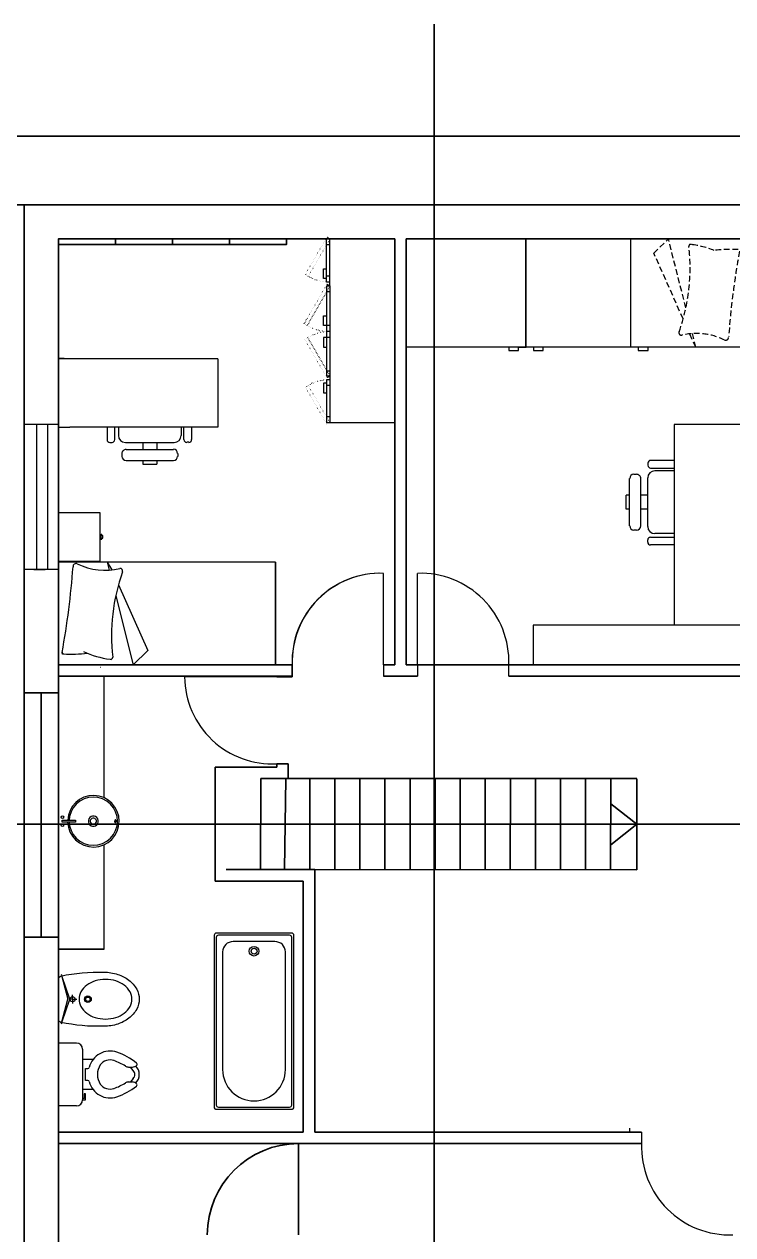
# Model space of a CAD drawing. Header units: inches. Extents: x -422522 to 22891, y -2973 to 414515.
# Drawn here: x 18668 to 19290, y 4354 to 5415 of the extents above; entities that cross this region are included whole.
import ezdxf

# ---------------------------------------------------------------- set-up
doc = ezdxf.new("R2010")
doc.units = ezdxf.units.IN
doc.header["$MEASUREMENT"] = 0
for name, pattern in [('DASHEDX2', [1.5, 1, -0.5]), ('DOT2', [0.125, 0, -0.125]), ('TRATTEGGIATA2', [9.525, 6.35, -3.175])]:
    doc.linetypes.add(name, pattern=pattern)
doc.layers.get('0').update_dxf_attribs({"lineweight": 25})
for name, color, linetype, lineweight in [('ARREDAMENTO', 8, 'Continuous', 18), ('ARREDI_attrezzature_furniture', 175, 'Continuous', 9), ('PORTE_finestre_doors_windows', 4, 'Continuous', 15)]:
    doc.layers.add(name, color=color, linetype=linetype, lineweight=lineweight)
doc.layers.add('ARREDI_attrezzature', color=175, linetype='Continuous')
doc.layers.add('PAVIMENTAZIONE', color=251, linetype='Continuous')
doc.styles.add('ARCH', font='txt')
doc.styles.get("Standard").update_dxf_attribs({"font": 'Arial.ttf'})
doc.dimstyles.get("Standard").update_dxf_attribs({"dimtxt": 15, "dimasz": 10, "dimexe": 10, "dimexo": 10, "dimgap": 5, "dimtad": 2, "dimtih": 1, "dimtoh": 1, "dimdec": 0, "dimzin": 0, "dimdsep": 46, "dimtxsty": 'Standard', "dimblk": 'OBLIQUE', "dimblk1": 'OBLIQUE', "dimblk2": 'OBLIQUE', "dimcen": 0.09, "dimdle": 10, "dimadec": 0, "dimazin": 0, "dimtfac": 1, "dimtdec": 0, "dimtofl": 0, "dimtmove": 0, "dimatfit": 3, "dimldrblk": 'OBLIQUE', "dimfxl": 1, "dimtolj": 1, "dimtzin": 0, "dimarcsym": 0})

# ---------------------------------------------------------------- blocks, each defined once
blk = doc.blocks.new('15PTOI06')
for p, q in [((8, 8.5), (8, -8.5)), ((11.5, 5), (8, 5)), ((9, 2), (9.765178, 2)), ((9, -2), (9, 2)), ((23.431562, 2.5), (24.727861, 2.5)), ((24.931034, 1.327586), (24.062054, 2.5)), ((9.765178, -2), (9, -2)), ((23.431562, -2.5), (24.690476, -2.5)), ((24.931034, -1.327586), (24.062054, -2.5)), ((11.5, -5), (8, -5)), ((8.5, -8), (8, -8)), ((9, -6.5), (8.5, -6.5)), ((8.5, -6.5), (8.5, -8)), ((9, -8.5), (9, -6.5)), ((8, -8.5), (9, -8.5))]:
    blk.add_line(p, q)
for centre, radius, start, end in [((6, 8.5), 2, 0, 90), ((17.25, 0.65), 7.210062, 71.816347, 166.116636), ((17.25, 0.65), 4.210062, 71.816347, 142.891702), ((12, -13.75), 19.534695, 57.937508, 70.559965), ((12, -13.75), 22.534695, 51.265418, 70.559965), ((9.765178, 2.5), 0.5, 270, 346.116636), ((19.118098, 0), 6.118098, 147.797266, 212.202734), ((23.431562, 4.5), 2, 237.937508, 270), ((24.727861, 4.5), 2, 270, 314.939898), ((23.666667, 0), 1.833333, 313.602819, 46.397181), ((23.166667, 0), 3.833333, 313.602819, 46.397181), ((25.787408, 3.438228), 0.5, 314.939898, 51.265418), ((9.765178, -2.5), 0.5, 13.883364, 90), ((17.25, -0.65), 7.210062, 193.883364, 288.183653), ((17.25, -0.65), 4.210062, 217.108298, 288.183653), ((12, 13.75), 19.534695, 289.440035, 302.062492), ((12, 13.75), 22.534695, 289.440035, 308.665009), ((23.431562, -4.5), 2, 90, 122.062492), ((24.690476, -4.5), 2, 44.162471, 90), ((25.766527, -3.454957), 0.5, 308.665009, 44.162471), ((6, -8.5), 2, 270, 0)]:
    blk.add_arc(centre, radius, start, end)
at = {"style": 'ARCH'}
for tag, p, flags in [('ITEM', (0, -19.5), 3), ('ROOM_NUMBER', (0, -28.5), 1)]:
    blk.add_attdef(tag, p, '', height=6, dxfattribs=dict(at, flags=flags))
blk = doc.blocks.new('_Oblique')
at = {"color": 0, "linetype": 'ByBlock', "lineweight": -2}
blk.add_line((-0.5, -0.5), (0.5, 0.5), dxfattribs=at)
blk = doc.blocks.new('*D50')
at = {"color": 0, "lineweight": -2, "transparency": 16777216}
for p, q in [((18547, 5266.7), (18547, 5054.1)), ((18658.3, 5256.7), (18537, 5256.7)), ((18658.3, 5064.1), (18537, 5064.1))]:
    blk.add_line(p, q, dxfattribs=at)
at = {"layer": 'Defpoints', "color": 0, "transparency": 16777216}
for p in [(18668.3, 5256.7), (18547, 5064.1), (18668.3, 5064.1)]:
    blk.add_point(p, dxfattribs=at)
at = {"color": 0, "lineweight": -2, "transparency": 16777216, "xscale": 10, "yscale": 10, "zscale": 10}
for p, rotation in [((18547, 5256.7), 90), ((18547, 5064.1), 270)]:
    blk.add_blockref('_Oblique', p, dxfattribs=dict(at, rotation=rotation))
at = {"color": 0, "transparency": 16777216, "insert": (18526.2, 5160.4), "char_height": 15, "attachment_point": 5}
blk.add_mtext('\\A1;193', dxfattribs=at)
blk = doc.blocks.new('*D52')
at = {"color": 0, "lineweight": -2, "transparency": 16777216}
for p, q in [((18574.8, 4946.8), (18574.8, 4818.8)), ((18658.2, 4936.8), (18564.8, 4936.8)), ((18658.3, 4828.8), (18564.8, 4828.8))]:
    blk.add_line(p, q, dxfattribs=at)
at = {"layer": 'Defpoints', "color": 0, "transparency": 16777216}
for p in [(18668.2, 4936.8), (18574.8, 4828.8), (18668.3, 4828.8)]:
    blk.add_point(p, dxfattribs=at)
at = {"color": 0, "lineweight": -2, "transparency": 16777216, "xscale": 10, "yscale": 10, "zscale": 10}
for p, rotation in [((18574.8, 4936.8), 90), ((18574.8, 4828.8), 270)]:
    blk.add_blockref('_Oblique', p, dxfattribs=dict(at, rotation=rotation))
at = {"color": 0, "transparency": 16777216, "insert": (18553.9, 4882.8), "char_height": 15, "attachment_point": 5}
blk.add_mtext('\\A1;108', dxfattribs=at)
blk = doc.blocks.new('*D54')
at = {"color": 0, "lineweight": -2, "transparency": 16777216}
for p, q in [((18553.2, 4006.7), (18553.2, 4624.6)), ((18658.2, 4614.6), (18543.2, 4614.6)), ((18658.3, 4016.7), (18543.2, 4016.7))]:
    blk.add_line(p, q, dxfattribs=at)
at = {"layer": 'Defpoints', "color": 0, "transparency": 16777216}
for p in [(18553.2, 4614.6), (18668.2, 4614.6), (18668.3, 4016.7)]:
    blk.add_point(p, dxfattribs=at)
at = {"color": 0, "lineweight": -2, "transparency": 16777216, "xscale": 10, "yscale": 10, "zscale": 10}
for p, rotation in [((18553.2, 4614.6), 90), ((18553.2, 4016.7), 270)]:
    blk.add_blockref('_Oblique', p, dxfattribs=dict(at, rotation=rotation))
at = {"color": 0, "transparency": 16777216, "insert": (18531.8, 4315.6), "char_height": 15, "attachment_point": 5}
blk.add_mtext('\\A1;598', dxfattribs=at)

msp = doc.modelspace()

# ---------------------------------------------------------------- linework, layer by layer
at = {"color": 1}
for p, q in [((19027.9, 3459.7), (19027.9, 5414.9)), ((18668.3, 5256.7), (18668.3, 4713.8)), ((20355.7, 4713.8), (18056.2, 4713.8)), ((18845.6, 4713.8), (20355.7, 4713.8))]:
    msp.add_line(p, q, dxfattribs=at)
at = {"color": 5}
for p, q in [((18484.1, 5316.7), (20514.2, 5316.7)), ((20646.5, 5256.7), (18457.4, 5256.7)), ((18668.3, 5256.7), (20646.9, 5257.6))]:
    msp.add_line(p, q, dxfattribs=at)
for p, q in [((18618.3, 5316.7), (20048.9, 5316.9)), ((18618.3, 5316.7), (20049.3, 5316.7)), ((18457.4, 5256.7), (18668.3, 5256.7)), ((18668.3, 5256.7), (19328.3, 5256.8)), ((18668.3, 5256.7), (19328.3, 5256.7)), ((18668.3, 4046.7), (18668.3, 5256.7)), ((18698.4, 5226.7), (18698.4, 5221.8)), ((18703.4, 5221.8), (18698.4, 5221.8)), ((18898.4, 5221.8), (18698.4, 5221.8)), ((18763.7, 5226.7), (18713.7, 5226.7)), ((18748.4, 5221.8), (18748.4, 5226.7)), ((18813.7, 5221.8), (18763.7, 5221.8)), ((18798.4, 5226.7), (18798.4, 5221.8)), ((18863.7, 5226.7), (18813.7, 5226.7)), ((18848.4, 5221.8), (18848.4, 5226.7)), ((18993.4, 5226.7), (18863.7, 5226.7)), ((18898.4, 5221.8), (18863.7, 5221.8)), ((18898.4, 5226.7), (18898.4, 5221.8)), ((18913.7, 5226.7), (18963.7, 5226.7)), ((18993.3, 5226.7), (18993.3, 5009.3)), ((18993.3, 5226.7), (18993.3, 5009.3)), ((18993.4, 4853.5), (18993.4, 5226.7)), ((19003.3, 4853.5), (19003.3, 5226.7)), ((19003.3, 5226.7), (19003.3, 5009.3)), ((19003.3, 5226.7), (19003.3, 5009.3)), ((19003.3, 5226.7), (19133.1, 5226.7)), ((19003.3, 4853.5), (19003.3, 5226.7)), ((19083.1, 5226.7), (19033.1, 5226.7)), ((19108.4, 5226.7), (19206.4, 5226.7)), ((18698.4, 5121.8), (18703.4, 5121.8)), ((18903.3, 4853.5), (18698.3, 4853.5)), ((18903.4, 4853.5), (18698.4, 4853.5)), ((18798.7, 4853.5), (18748.7, 4853.5)), ((18848.7, 4853.5), (18798.7, 4853.5)), ((18903.3, 4843.5), (18903.3, 4853.5)), ((18993.3, 4853.5), (18983.3, 4853.5)), ((18993.4, 4853.5), (18983.4, 4853.5)), ((19003.3, 4853.5), (19013.3, 4853.5)), ((19003.3, 4853.5), (19298.5, 4853.5)), ((19093.3, 4853.5), (19298.3, 4853.5)), ((18698.3, 4843.5), (18835.7, 4843.5)), ((18835.7, 4843.5), (18903.3, 4843.5)), ((18889.9, 4842.9), (18889.9, 4843.5)), ((18903.3, 4842.9), (18889.9, 4842.9)), ((18903.3, 4843.5), (18893.3, 4843.5)), ((18903.3, 4843.5), (18903.3, 4842.9)), ((18983.3, 4843.5), (19013.3, 4843.5)), ((19093.3, 4843.5), (19298.3, 4843.5)), ((18889.9, 4763.8), (18889.9, 4766.7)), ((18889.9, 4766.7), (18899.9, 4766.7)), ((18899.9, 4766.7), (18899.9, 4753.7)), ((18835.8, 4663.8), (18835.8, 4763.8)), ((18835.8, 4763.8), (18889.9, 4763.8)), ((18875.7, 4753.7), (18875.5, 4674)), ((18875.7, 4753.7), (19205.7, 4753.6)), ((18875.7, 4753.7), (19205.7, 4753.7)), ((18897.7, 4753.7), (18896.7, 4673.9)), ((18918.7, 4673.9), (18918.7, 4753.7)), ((18940.7, 4753.7), (18940.7, 4673.9)), ((18962.6, 4673.9), (18962.7, 4753.7)), ((18976.7, 4753.7), (18998.7, 4753.7)), ((18984.7, 4753.7), (18984.6, 4673.9)), ((19006.7, 4673.8), (19006.7, 4753.7)), ((19028.7, 4753.7), (19028.7, 4673.8)), ((19050.7, 4673.8), (19050.7, 4753.7)), ((19050.7, 4753.7), (19072.7, 4753.7)), ((19072.7, 4753.7), (19072.6, 4673.8)), ((19094.6, 4673.8), (19094.7, 4753.7)), ((19094.7, 4753.7), (19116.7, 4753.7)), ((19116.7, 4753.7), (19116.6, 4673.7)), ((19138.7, 4673.7), (19138.7, 4753.7)), ((19138.7, 4753.7), (19160.7, 4753.7)), ((19160.7, 4753.7), (19160.7, 4673.7)), ((19182.6, 4673.7), (19182.7, 4753.7)), ((19205.7, 4753.6), (19205.7, 4673.6)), ((19205.7, 4713.6), (19182.7, 4731.6)), ((19175.7, 4713.6), (18845.5, 4713.6)), ((19182.7, 4695.7), (19205.7, 4713.6)), ((18845.5, 4673.9), (18923.2, 4673.9)), ((19205.7, 4673.6), (18875.5, 4674)), ((18923.2, 4673.9), (18923.2, 4443.8)), ((18835.8, 4663.8), (18913, 4663.8)), ((18913, 4663.8), (18912.9, 4443.8)), ((18698.3, 4604.2), (18738.3, 4604.2)), ((18698.3, 4443.8), (18698.3, 4463.8)), ((18912.9, 4443.8), (18698.3, 4443.8)), ((18698.3, 4443.8), (18698.3, 4433.8)), ((18923.2, 4443.8), (19209.8, 4443.8)), ((18698.3, 4433.8), (19209.8, 4433.8)), ((18698.3, 4046.7), (18698.3, 4433.8)), ((18908.9, 4433.8), (18908.9, 4353.8))]:
    msp.add_line(p, q)
at = {"color": 4}
for p, q in [((18698.3, 4828.8), (18668.3, 4828.8)), ((18683.3, 4828.8), (18683.3, 4614.6)), ((18698.3, 4614.6), (18668.3, 4614.6))]:
    msp.add_line(p, q, dxfattribs=at)
for points in [[(18698.3, 4463.8), (18698.3, 5226.7), (18993.3, 5226.7)], [(19003.3, 5226.7), (19298.3, 5226.7), (19298.3, 4918.8)], [(19003.3, 5226.7), (19298.3, 5226.7), (19298.3, 4908.8)]]:
    msp.add_lwpolyline(points)
msp.add_lwpolyline([(18898.4, 5226.7), (18698.4, 5226.7), (18698.4, 5221.8), (18898.4, 5221.8)], close=True)
msp.add_arc((18908.9, 4353.8), 80, 90, 180)
at = {"layer": 'ARREDAMENTO', "linetype": 'DOT2', "ltscale": 10}
for p, q in [((18933.8, 5228.2), (18914.9, 5195.4)), ((18917.5, 5193.9), (18936.4, 5226.7)), ((18914.9, 5195.4), (18917.5, 5193.9)), ((18913.9, 5152.4), (18933.8, 5187)), ((18936.4, 5185.5), (18916.5, 5150.9)), ((18916.5, 5150.9), (18913.9, 5152.4)), ((18914.3, 5138.7), (18916.9, 5140.2)), ((18933.8, 5104.9), (18914.3, 5138.7)), ((18916.9, 5140.2), (18936.4, 5106.4)), ((18914.9, 5096.8), (18917.5, 5098.3)), ((18933.8, 5064), (18914.9, 5096.8)), ((18917.5, 5098.3), (18936.4, 5065.5))]:
    msp.add_line(p, q, dxfattribs=at)
at = {"layer": 'ARREDAMENTO'}
for p, q in [((18933.4, 5188.9), (18933.4, 5226.7)), ((18933.4, 5226.7), (18936.4, 5226.7)), ((18936.4, 5221.5), (18933.4, 5221.5)), ((18936.4, 5226.7), (18993.4, 5226.7)), ((18936.4, 5185.5), (18936.4, 5226.7)), ((18993.4, 5226.7), (18993.4, 5065.5)), ((19060.3, 5226.7), (19003.3, 5226.7)), ((19108.3, 5131.7), (19108.3, 5226.7)), ((19108.3, 5226.7), (19262, 5226.7)), ((19108.4, 5131.7), (19108.4, 5226.7)), ((19200.3, 5131.7), (19200.3, 5226.7)), ((18930.8, 5191.9), (18930.8, 5200.4)), ((18930.8, 5200.4), (18933.4, 5200.4)), ((18933.4, 5191.9), (18930.8, 5191.9)), ((18936.4, 5194.1), (18933.4, 5194.1)), ((18936.4, 5188.9), (18933.4, 5188.9)), ((18933.4, 5185.5), (18933.4, 5106.4)), ((18933.4, 5185.5), (18936.4, 5185.5)), ((18936.4, 5180.2), (18933.4, 5180.2)), ((18936.4, 5185.5), (18936.4, 5065.5)), ((18930.7, 5150.8), (18930.7, 5159.3)), ((18930.7, 5159.3), (18933.4, 5159.3)), ((18933.4, 5150.8), (18930.7, 5150.8)), ((18936.4, 5150.7), (18933.4, 5150.7)), ((18933.4, 5140.2), (18930.7, 5140.2)), ((18930.7, 5140.2), (18930.7, 5131.7)), ((18936.4, 5145.6), (18933.4, 5145.6)), ((18936.4, 5145.4), (18933.4, 5145.4)), ((18936.4, 5140.3), (18933.4, 5140.3)), ((18930.7, 5131.7), (18933.4, 5131.7)), ((19093.3, 5131.7), (19093.3, 5129)), ((19093.3, 5129), (19101.8, 5129)), ((19101.8, 5129), (19101.8, 5131.7)), ((19101.8, 5131.7), (19108.4, 5131.7)), ((19115, 5131.7), (19115, 5129)), ((19115, 5129), (19123.5, 5129)), ((19123.5, 5129), (19123.5, 5131.7)), ((19206.9, 5131.7), (19206.9, 5129)), ((19206.9, 5129), (19215.4, 5129)), ((19215.4, 5129), (19215.4, 5131.7)), ((18698.2, 5121.7), (18698.2, 5061.6)), ((18838.2, 5121.6), (18698.2, 5121.6)), ((18838.2, 5121.6), (18838.2, 5061.6)), ((18936.4, 5110.7), (18933.4, 5110.7)), ((18936.4, 5106.4), (18933.4, 5106.4)), ((18933.4, 5100.3), (18930.7, 5100.3)), ((18930.7, 5100.3), (18930.7, 5091.8)), ((18933.4, 5103.3), (18933.4, 5065.5)), ((18936.4, 5103.3), (18933.4, 5103.3)), ((18936.4, 5098.1), (18933.4, 5098.1)), ((18930.7, 5091.8), (18933.4, 5091.8)), ((18698.2, 5061.6), (18708.2, 5061.6)), ((18718.2, 5061.6), (18708.2, 5061.6)), ((18838.2, 5061.6), (18718.2, 5061.6)), ((18741, 5061.6), (18741, 5050.7)), ((18747.7, 5050.8), (18747.7, 5061.6)), ((18750.9, 5061.6), (18750.9, 5054.4)), ((18805.9, 5061.6), (18805.9, 5054.4)), ((18808.4, 5050.8), (18808.4, 5061.6)), ((18815.1, 5061.6), (18815.1, 5050.8)), ((18936.4, 5070.7), (18933.4, 5070.7)), ((18993.4, 5065.5), (18933.4, 5065.5)), ((19238.3, 5064.1), (19238.4, 4888.2)), ((19298.3, 5064.1), (19238.3, 5064.1)), ((18743.4, 5048.3), (18745.3, 5048.3)), ((18757, 5048.3), (18799.8, 5048.3)), ((18757.6, 5042.2), (18799.2, 5042.2)), ((18772.3, 5048.3), (18772.3, 5042.2)), ((18784.5, 5048.3), (18784.5, 5042.2)), ((18812.7, 5048.4), (18810.8, 5048.4)), ((18754, 5038.5), (18754, 5036.1)), ((18757.6, 5032.4), (18799.2, 5032.5)), ((18772.3, 5032.4), (18772.3, 5029.4)), ((18784.5, 5032.4), (18784.5, 5029.4)), ((18802.9, 5038.6), (18802.9, 5036.1)), ((19215.3, 5030.1), (19215.3, 5028.3)), ((19238.3, 5032.6), (19217.7, 5032.6)), ((18772.3, 5029.4), (18784.5, 5029.4)), ((19205.4, 5020.3), (19203, 5020.3)), ((19217.7, 5025.9), (19238.3, 5025.8)), ((19238.3, 5023.4), (19221.3, 5023.4)), ((19199.3, 4975.1), (19199.3, 5016.7)), ((19209.1, 4975.1), (19209.1, 5016.7)), ((19215.2, 4974.5), (19215.2, 5017.3)), ((19199.3, 5002), (19196.3, 5002)), ((19196.3, 4989.8), (19196.3, 5002)), ((19215.2, 5002), (19209.1, 5002)), ((19199.3, 4989.8), (19196.3, 4989.8)), ((19215.2, 4989.8), (19209.1, 4989.8)), ((18734.9, 4986.6), (18698.4, 4986.6)), ((18734.9, 4944.3), (18734.9, 4986.6)), ((18735.6, 4966.2), (18734.9, 4966.2)), ((18734.9, 4966.2), (18734.9, 4964.7)), ((18735.6, 4967.3), (18735.6, 4963.7)), ((18736.3, 4967.5), (18735.8, 4967.5)), ((18736.5, 4966.6), (18736.5, 4967.3)), ((18737.1, 4966.6), (18736.5, 4966.6)), ((18737.3, 4964.5), (18737.3, 4966.4)), ((19205.4, 4971.5), (19203, 4971.5)), ((19238.3, 4968.4), (19221.3, 4968.4)), ((18734.9, 4964.7), (18735.6, 4964.7)), ((18735.8, 4963.4), (18736.3, 4963.4)), ((18736.5, 4963.7), (18736.5, 4964)), ((18736.7, 4964.3), (18737.1, 4964.3)), ((19215.2, 4960.9), (19215.2, 4962.8)), ((19217.6, 4965.2), (19238.3, 4965.2)), ((19238.3, 4958.5), (19217.6, 4958.5)), ((18698.3, 4944.1), (18734.7, 4944.1)), ((18888.8, 4943.5), (18698.4, 4943.5)), ((18741.1, 4943.5), (18742.9, 4936.4)), ((18741.1, 4943.5), (18745.1, 4936.6)), ((18888.8, 4943.5), (18888.8, 4853.5)), ((18888.8, 4943.5), (18888.8, 4853.5)), ((18888.8, 4933.5), (18888.8, 4943.5)), ((18750.9, 4923.6), (18776.7, 4866)), ((18888.8, 4853.5), (18888.8, 4933.5)), ((18748.6, 4913.9), (18763.8, 4853.5)), ((18698.3, 4885.8), (18698.3, 4828.8)), ((19298.4, 4888.2), (19114.8, 4888.1)), ((19114.8, 4888.1), (19114.8, 4853.5)), ((18776.7, 4866), (18763.8, 4853.5)), ((18735.2, 4853.5), (18698.8, 4853.5)), ((18888.8, 4853.5), (18735.2, 4853.5)), ((18888.8, 4853.5), (18735.2, 4853.5)), ((18983.3, 4853.5), (18993.3, 4853.5)), ((18738.3, 4736.9), (18738.3, 4843.5)), ((18717.2, 4733.9), (18713.9, 4731.3)), ((18720.8, 4735.9), (18717.2, 4733.9)), ((18724.8, 4737.1), (18720.8, 4735.9)), ((18728.9, 4737.5), (18724.8, 4737.1)), ((18733, 4737.1), (18728.9, 4737.5)), ((18737, 4735.9), (18733, 4737.1)), ((18740.7, 4733.9), (18737, 4735.9)), ((18743.9, 4731.3), (18740.7, 4733.9)), ((18709.4, 4724.4), (18708.1, 4720.5)), ((18711.3, 4728.1), (18709.4, 4724.4)), ((18713.9, 4731.3), (18711.3, 4728.1)), ((18746.5, 4728.1), (18743.9, 4731.3)), ((18748.5, 4724.4), (18746.5, 4728.1)), ((18749.7, 4720.5), (18748.5, 4724.4)), ((18708.1, 4720.5), (18707.8, 4717.1)), ((18707.8, 4715.6), (18708.1, 4712.2)), ((18708.1, 4712.2), (18709.4, 4708.2)), ((18725, 4718.3), (18724.6, 4717)), ((18724.6, 4717), (18724.6, 4715.6)), ((18724.6, 4715.6), (18725, 4714.3)), ((18725.8, 4719.5), (18725, 4718.3)), ((18725, 4714.3), (18725.8, 4713.2)), ((18726.9, 4720.3), (18725.8, 4719.5)), ((18725.8, 4713.2), (18726.9, 4712.4)), ((18726.5, 4717.6), (18726.2, 4716.8)), ((18726.2, 4716.8), (18726.2, 4715.9)), ((18726.2, 4715.9), (18726.5, 4715.1)), ((18727, 4718.2), (18726.5, 4717.6)), ((18726.5, 4715.1), (18727, 4714.4)), ((18728.2, 4720.7), (18726.9, 4720.3)), ((18726.9, 4712.4), (18728.2, 4712)), ((18727.7, 4718.7), (18727, 4718.2)), ((18727, 4714.4), (18727.7, 4713.9)), ((18728.5, 4719), (18727.7, 4718.7)), ((18727.7, 4713.9), (18728.5, 4713.7)), ((18729.6, 4720.7), (18728.2, 4720.7)), ((18728.2, 4712), (18729.6, 4712)), ((18729.3, 4719), (18728.5, 4719)), ((18728.5, 4713.7), (18729.3, 4713.7)), ((18730.1, 4718.7), (18729.3, 4719)), ((18729.3, 4713.7), (18730.1, 4713.9)), ((18730.9, 4720.3), (18729.6, 4720.7)), ((18729.6, 4712), (18730.9, 4712.4)), ((18730.8, 4718.2), (18730.1, 4718.7)), ((18730.1, 4713.9), (18730.8, 4714.4)), ((18731.3, 4717.6), (18730.8, 4718.2)), ((18730.8, 4714.4), (18731.3, 4715.1)), ((18732, 4719.5), (18730.9, 4720.3)), ((18730.9, 4712.4), (18732, 4713.2)), ((18731.6, 4716.8), (18731.3, 4717.6)), ((18731.3, 4715.1), (18731.6, 4715.9)), ((18731.6, 4715.9), (18731.6, 4716.8)), ((18732.8, 4718.3), (18732, 4719.5)), ((18732, 4713.2), (18732.8, 4714.3)), ((18733.3, 4717), (18732.8, 4718.3)), ((18732.8, 4714.3), (18733.3, 4715.6)), ((18733.3, 4715.6), (18733.3, 4717)), ((18747.8, 4716.7), (18747.7, 4716.3)), ((18747.8, 4716), (18747.7, 4716.3)), ((18747.9, 4717.2), (18747.8, 4717)), ((18747.8, 4717), (18747.8, 4716.7)), ((18747.8, 4715.7), (18747.8, 4716)), ((18747.9, 4715.5), (18747.8, 4715.7)), ((18748, 4717.3), (18747.9, 4717.2)), ((18748, 4715.3), (18747.9, 4715.5)), ((18748.2, 4717.5), (18748, 4717.3)), ((18748.2, 4715.2), (18748, 4715.3)), ((18748.3, 4717.5), (18748.2, 4717.5)), ((18748.3, 4715.2), (18748.2, 4715.2)), ((18748.3, 4717.5), (18748.5, 4717.5)), ((18748.3, 4715.2), (18748.5, 4715.2)), ((18748.5, 4717.5), (18748.6, 4717.3)), ((18748.5, 4715.2), (18748.6, 4715.3)), ((18748.5, 4708.2), (18749.7, 4712.2)), ((18748.6, 4717.3), (18748.7, 4717.2)), ((18748.6, 4715.3), (18748.7, 4715.5)), ((18748.7, 4717.2), (18748.8, 4717)), ((18748.7, 4715.5), (18748.8, 4715.7)), ((18748.8, 4717), (18748.9, 4716.7)), ((18748.8, 4715.7), (18748.9, 4716)), ((18748.9, 4716.7), (18748.9, 4716.3)), ((18748.9, 4716), (18748.9, 4716.3)), ((18750.1, 4716.3), (18749.7, 4720.5)), ((18749.7, 4712.2), (18750.1, 4716.3)), ((18709.4, 4708.2), (18711.3, 4704.6)), ((18711.3, 4704.6), (18713.9, 4701.4)), ((18713.9, 4701.4), (18717.2, 4698.7)), ((18740.7, 4698.7), (18743.9, 4701.4)), ((18743.9, 4701.4), (18746.5, 4704.6)), ((18746.5, 4704.6), (18748.5, 4708.2)), ((18717.2, 4698.7), (18720.8, 4696.8)), ((18720.8, 4696.8), (18724.8, 4695.6)), ((18724.8, 4695.6), (18728.9, 4695.2)), ((18728.9, 4695.2), (18733, 4695.6)), ((18733, 4695.6), (18737, 4696.8)), ((18737, 4696.8), (18740.7, 4698.7)), ((18738.3, 4604.2), (18738.3, 4695.7)), ((18701.3, 4580.1), (18706.6, 4560.3)), ((18708.2, 4560.3), (18701.5, 4579.8)), ((18710.7, 4560.3), (18710.7, 4564.2)), ((18701.3, 4540.5), (18706.6, 4560.3)), ((18701.5, 4540.8), (18708.2, 4560.3)), ((18710.7, 4560.3), (18708.2, 4560.3)), ((18710.7, 4560.3), (18710.7, 4556.4)), ((18710.7, 4560.3), (18714.5, 4560.3)), ((18714.2, 4521.8), (18698.3, 4521.8)), ((18714.2, 4466.8), (18698.3, 4466.8)), ((19199.1, 4447.3), (19199.1, 4443.8))]:
    msp.add_line(p, q, dxfattribs=at)
at = {"layer": 'ARREDAMENTO', "linetype": 'TRATTEGGIATA2', "ltscale": 0.004}
for p, q in [((18936.4, 5226.7), (18933.8, 5228.2)), ((18933.8, 5187), (18936.4, 5185.5)), ((18936.4, 5106.4), (18933.8, 5104.9))]:
    msp.add_line(p, q, dxfattribs=at)
at = {"layer": 'ARREDAMENTO', "linetype": 'DASHEDX2', "ltscale": 5}
for p, q in [((19108.3, 5226.7), (19262, 5226.7)), ((19108.3, 5131.7), (19108.3, 5226.7)), ((19220.5, 5214.2), (19233.3, 5226.7)), ((19248.6, 5166.2), (19233.3, 5226.7)), ((19262, 5226.7), (19298.3, 5226.7)), ((19246.2, 5156.6), (19220.5, 5214.2)), ((19257.3, 5131.7), (19252, 5143.6)), ((19257.3, 5131.7), (19254.3, 5143.8))]:
    msp.add_line(p, q, dxfattribs=at)
at = {"layer": 'ARREDAMENTO'}
for points in [[(19003.3, 5226.7), (19298.3, 5226.7), (19298.3, 5131.7), (19003.3, 5131.7)], [(18888.8, 4853.5), (18888.8, 4943.5), (18698.3, 4943.5), (18698.3, 4853.5)], [(18701.7, 4717.1), (18713.3, 4717.1), (18713.3, 4715.6), (18701.7, 4715.6)]]:
    msp.add_lwpolyline(points, close=True, dxfattribs=at)
for points in [[(18834.9, 4616.4), (18834.9, 4465.7, 0.414214), (18836.8, 4463.8), (18902.9, 4463.8, 0.414214), (18904.8, 4465.7), (18904.8, 4616.4, 0.414214), (18902.9, 4618.2), (18836.8, 4618.2, 0.414214)], [(18836.8, 4614.5), (18836.8, 4467.5, 0.414214), (18838.6, 4465.7), (18901.1, 4465.7, 0.414214), (18902.9, 4467.5), (18902.9, 4614.5, 0.414214), (18901.1, 4616.4), (18838.6, 4616.4, 0.414214)], [(18897.4, 4498.7), (18897.4, 4601.7, 0.414214), (18888.2, 4610.8), (18851.5, 4610.8, 0.414214), (18842.3, 4601.7), (18842.3, 4498.7, 1)], [(18698.5, 4542.5), (18698.5, 4578.1, -0.353669), (18700.5, 4580.6, -0.060433), (18738.1, 4584, -0.07695), (18750.4, 4582.1, -0.086815), (18760.1, 4577.1, -0.105749), (18767, 4569, -0.125559), (18769.2, 4560.3, -0.125559), (18767, 4551.6, -0.105749), (18760.1, 4543.6, -0.086815), (18750.4, 4538.5, -0.07695), (18738.1, 4536.6, -0.060433), (18700.5, 4540, -0.353669)], [(18739.6, 4542.9, 0.075445), (18748.7, 4544.3, 0.085783), (18756, 4548, 0.10607), (18761.1, 4553.9, 0.126822), (18762.8, 4560.3, 0.126822), (18761.1, 4566.7, 0.10607), (18756, 4572.6, 0.085783), (18748.7, 4576.3, 0.075445), (18739.6, 4577.7, 0.075445), (18730.5, 4576.3, 0.085783), (18723.3, 4572.6, 0.10607), (18718.1, 4566.7, 0.126822), (18716.5, 4560.3, 0.126822), (18718.1, 4553.9, 0.10607), (18723.3, 4548, 0.085783), (18730.5, 4544.3, 0.075445)]]:
    msp.add_lwpolyline(points, format="xyb", close=True, dxfattribs=at)
for centre, radius in [((18701.8, 4719.8), 1.12), ((18701.8, 4712.9), 1.12), ((18869.9, 4602.4), 4.24), ((18869.9, 4602.4), 2.59), ((18710.7, 4560.3), 2.25), ((18724.2, 4560.3), 2.96), ((18724.2, 4560.3), 1.93)]:
    msp.add_circle(centre, radius, dxfattribs=at)
at = {"layer": 'ARREDAMENTO', "linetype": 'DASHEDX2', "ltscale": 5}
for centre, radius, start, end in [((19252.8, 5220.3), 1.62, 67.3555, 186.462), ((19242.7, 5139.6), 82.9, 68.2738, 82.5427), ((19084.9, 5201.3), 167.4, 340.4848, 6.462), ((19288.5, 5055.2), 162.2, 87.8834, 95.3331), ((19989, 5089.3), 704.8, 169.654, 175.8105), ((19244.6, 5144.5), 2.14, 155.0255, 278.6653), ((19257.8, 5087.9), 55.9, 64.0063, 103.3196), ((19283.5, 5140.5), 2.58, 244.0063, 5.0205)]:
    msp.add_arc(centre, radius, start, end, dxfattribs=at)
at = {"layer": 'ARREDAMENTO', "linetype": 'DOT2', "ltscale": 10}
for centre, radius, start, end in [((18936.4, 5226.7), 37.9, 235.4485, 265.4485), ((18936.4, 5185.5), 40, 235.6928, 265.6928), ((18936.4, 5106.4), 39.1, 94.3861, 124.3861), ((18936.4, 5065.5), 37.9, 94.5327, 124.5327)]:
    msp.add_arc(centre, radius, start, end, dxfattribs=at)
at = {"layer": 'ARREDAMENTO'}
for centre, radius, start, end in [((18743.4, 5050.8), 2.44, 180.0602, 270.0602), ((18745.3, 5050.8), 2.44, 270.0602, 0.0602), ((18757, 5054.4), 6.11, 180.0602, 270.0602), ((18799.8, 5054.4), 6.11, 270.0602, 0.0602), ((18810.8, 5050.8), 2.44, 180.0602, 270.0602), ((18812.7, 5050.8), 2.44, 270.0602, 0.0602), ((18757.6, 5038.5), 3.67, 90.0602, 180.0602), ((18799.2, 5038.6), 3.67, 0.0602, 90.0602), ((18757.6, 5036.1), 3.67, 180.0602, 270.0602), ((18799.2, 5036.1), 3.67, 270.0602, 0.0602), ((19217.7, 5030.1), 2.44, 89.9398, 179.9398), ((19203, 5016.7), 3.67, 89.9398, 179.9398), ((19205.4, 5016.7), 3.67, 359.9398, 89.9398), ((19221.3, 5017.3), 6.11, 89.9398, 179.9398), ((19217.7, 5028.3), 2.44, 179.9398, 269.9398), ((18735.8, 4967.3), 0.222, 90, 180), ((18736.3, 4967.3), 0.222, 0, 90), ((18737.1, 4966.4), 0.222, 0, 90), ((19203, 4975.1), 3.67, 179.9398, 269.9398), ((19205.4, 4975.1), 3.67, 269.9398, 359.9398), ((19221.3, 4974.5), 6.11, 179.9398, 269.9398), ((18735.8, 4963.7), 0.222, 180, 270), ((18736.3, 4963.7), 0.222, 270, 0), ((18736.7, 4964), 0.222, 90, 180), ((18737.1, 4964.5), 0.222, 270, 0), ((19217.6, 4962.8), 2.44, 89.9398, 179.9398), ((19217.6, 4960.9), 2.44, 179.9398, 269.9398), ((18008.2, 4990.9), 704.8, 349.654, 355.8105), ((18713.7, 4939.6), 2.58, 64.0063, 185.0205), ((18739.3, 4992.2), 55.9, 244.0063, 283.3196), ((18734.7, 4944.3), 0.222, 270, 0), ((18912.3, 4878.9), 167.4, 160.4848, 186.462), ((18752.5, 4935.7), 2.14, 335.0255, 98.6653), ((18708.7, 5025), 162.2, 267.8834, 275.3331), ((18754.4, 4940.5), 82.9, 245.6023, 262.5427), ((18744.3, 4859.8), 1.62, 247.3555, 6.462), ((18734.9, 4850.9), 0.222, 0, 90), ((18729, 4716.3), 22.6, 181.8788, 177.8431)]:
    msp.add_arc(centre, radius, start, end, dxfattribs=at)
at = {"layer": 'ARREDI_attrezzature'}
msp.add_arc((18702.5, 4864), 1.05, 160.4441, 279.843, dxfattribs=at)
at = {"layer": 'ARREDI_attrezzature_furniture'}
for centre, start, end in [((18700.3, 4580.4), 19.1687, 78.4673), ((18700.3, 4540.2), 281.5327, 340.8313)]:
    msp.add_arc(centre, 1.36, start, end, dxfattribs=at)
at = {"layer": 'PAVIMENTAZIONE'}
for p, q in [((18848.5, 4463.8), (18848.5, 4463.8)), ((18848.7, 4463.8), (18848.7, 4463.8)), ((18862.5, 4463.8), (18862.5, 4463.8)), ((18862.7, 4463.8), (18862.7, 4463.8)), ((18876.5, 4463.8), (18876.5, 4463.8)), ((18876.7, 4463.8), (18876.7, 4463.8)), ((18890.5, 4463.8), (18890.5, 4463.8)), ((18890.8, 4463.8), (18890.8, 4463.8))]:
    msp.add_line(p, q, dxfattribs=at)
at = {"layer": 'PORTE_finestre_doors_windows', "color": 4}
for p, q in [((18698.3, 5064.1), (18668.3, 5064.1)), ((18681.8, 5064.1), (18676.8, 5064.1)), ((18679, 5064.1), (18679, 4937.4)), ((18689, 4936.8), (18689, 5064.1)), ((18698.3, 4936.8), (18668.3, 4936.8)), ((18676.8, 4936.8), (18686.8, 4936.8))]:
    msp.add_line(p, q, dxfattribs=at)
at = {"layer": 'PORTE_finestre_doors_windows'}
for p, q in [((18983.3, 4853.5), (18983.3, 4933.5)), ((18983.4, 4853.5), (18983.4, 4933.5)), ((19013.3, 4853.5), (19013.3, 4933.5)), ((19013.3, 4853.5), (19013.3, 4933.5)), ((18903.3, 4843.5), (18903.3, 4853.5)), ((18983.3, 4853.5), (18983.3, 4843.5)), ((19013.3, 4853.5), (19013.3, 4843.5)), ((19013.3, 4853.5), (19013.3, 4843.5)), ((19013.3, 4853.5), (19013.3, 4843.5)), ((19013.3, 4853.5), (19013.3, 4843.5)), ((19093.3, 4843.5), (19093.3, 4853.5)), ((19093.3, 4843.5), (19093.3, 4853.5)), ((18889.9, 4842.9), (18809.9, 4842.9)), ((19209.8, 4443.8), (19209.8, 4433.8))]:
    msp.add_line(p, q, dxfattribs=at)
for centre, radius, start, end in [((18980.6, 4856.2), 77.4, 88.0083, 181.9917), ((18980.8, 4856.2), 77.4, 88.0083, 181.9917), ((19016, 4856.2), 77.4, 358.0083, 91.9917), ((19016, 4856.2), 77.4, 358.0083, 91.9917), ((18886, 4843.6), 77.1, 180.57, 272.9016), ((19287.1, 4431.1), 77.4, 178.0083, 271.9917)]:
    msp.add_arc(centre, radius, start, end, dxfattribs=at)

# ---------------------------------------------------------------- block references
at = {"layer": 'ARREDAMENTO', "xscale": 2.619047619047629, "yscale": 2.619047619047629, "zscale": 2.619047619047629}
msp.add_blockref('15PTOI06', (18698.5, 4494.3), dxfattribs=at)

# ---------------------------------------------------------------- texts
at = {"layer": 'ARREDI_attrezzature_furniture', "flags": 9}
msp.add_attdef('COPYRIGHT', (18695.8, 4560.3), 'Copyright progeSOFT - All rights reserved. This library is protected by international copyright laws.', height=0.000136, dxfattribs=at)

# ---------------------------------------------------------------- dimensions: what is measured, and where the dimension line sits
at = {"color": 2}
for base, p1, p2, picture, middle in [((18547, 5064.1), (18668.3, 5256.7), (18668.3, 5064.1), '*D50', (18526.2, 5160.4)), ((18574.8, 4828.8), (18668.2, 4936.8), (18668.3, 4828.8), '*D52', (18553.9, 4882.8)), ((18553.2, 4614.6), (18668.3, 4016.7), (18668.2, 4614.6), '*D54', (18531.8, 4315.6))]:
    dim = msp.add_linear_dim(base=base, p1=p1, p2=p2, angle=90, dimstyle='Standard', dxfattribs=at)
    dim.commit()
    dim.dimension.update_dxf_attribs({"geometry": picture, "text_midpoint": middle})

doc.saveas('drawing.dxf')
